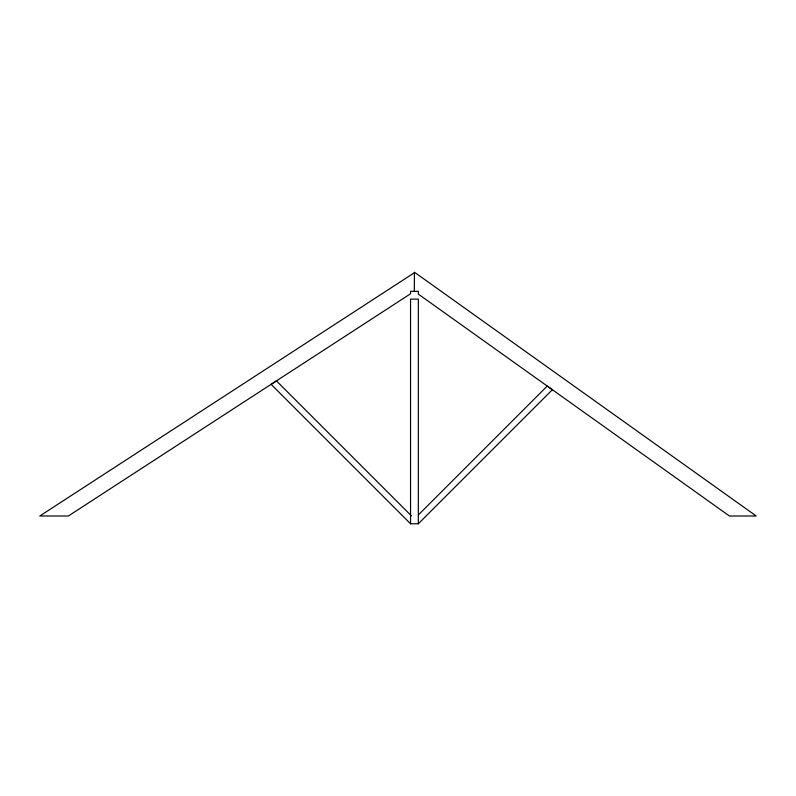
<?xml version="1.0" encoding="UTF-8"?>
<svg xmlns="http://www.w3.org/2000/svg" width="796" height="796" viewBox="0 0 796 796"><rect width="100%" height="100%" fill="white"/><g stroke="black" fill="none" stroke-linecap="round" stroke-linejoin="round"><path stroke-width="1.19" d="M418.318 514.992L547.22 386.08L552.384 389.722L418.328 523.778L410.557 523.778L271.147 384.368L276.421 380.846L411.442 515.868M414.437 272.7L39.8 515.997L68.356 515.997L410.557 293.774L410.557 291.326L418.328 291.326L418.328 294.102L729.415 515.997L756.2 515.997L414.437 272.222L414.318 291.326M418.328 523.778L418.328 299.107L410.557 299.107L410.557 523.778"/></g></svg>
